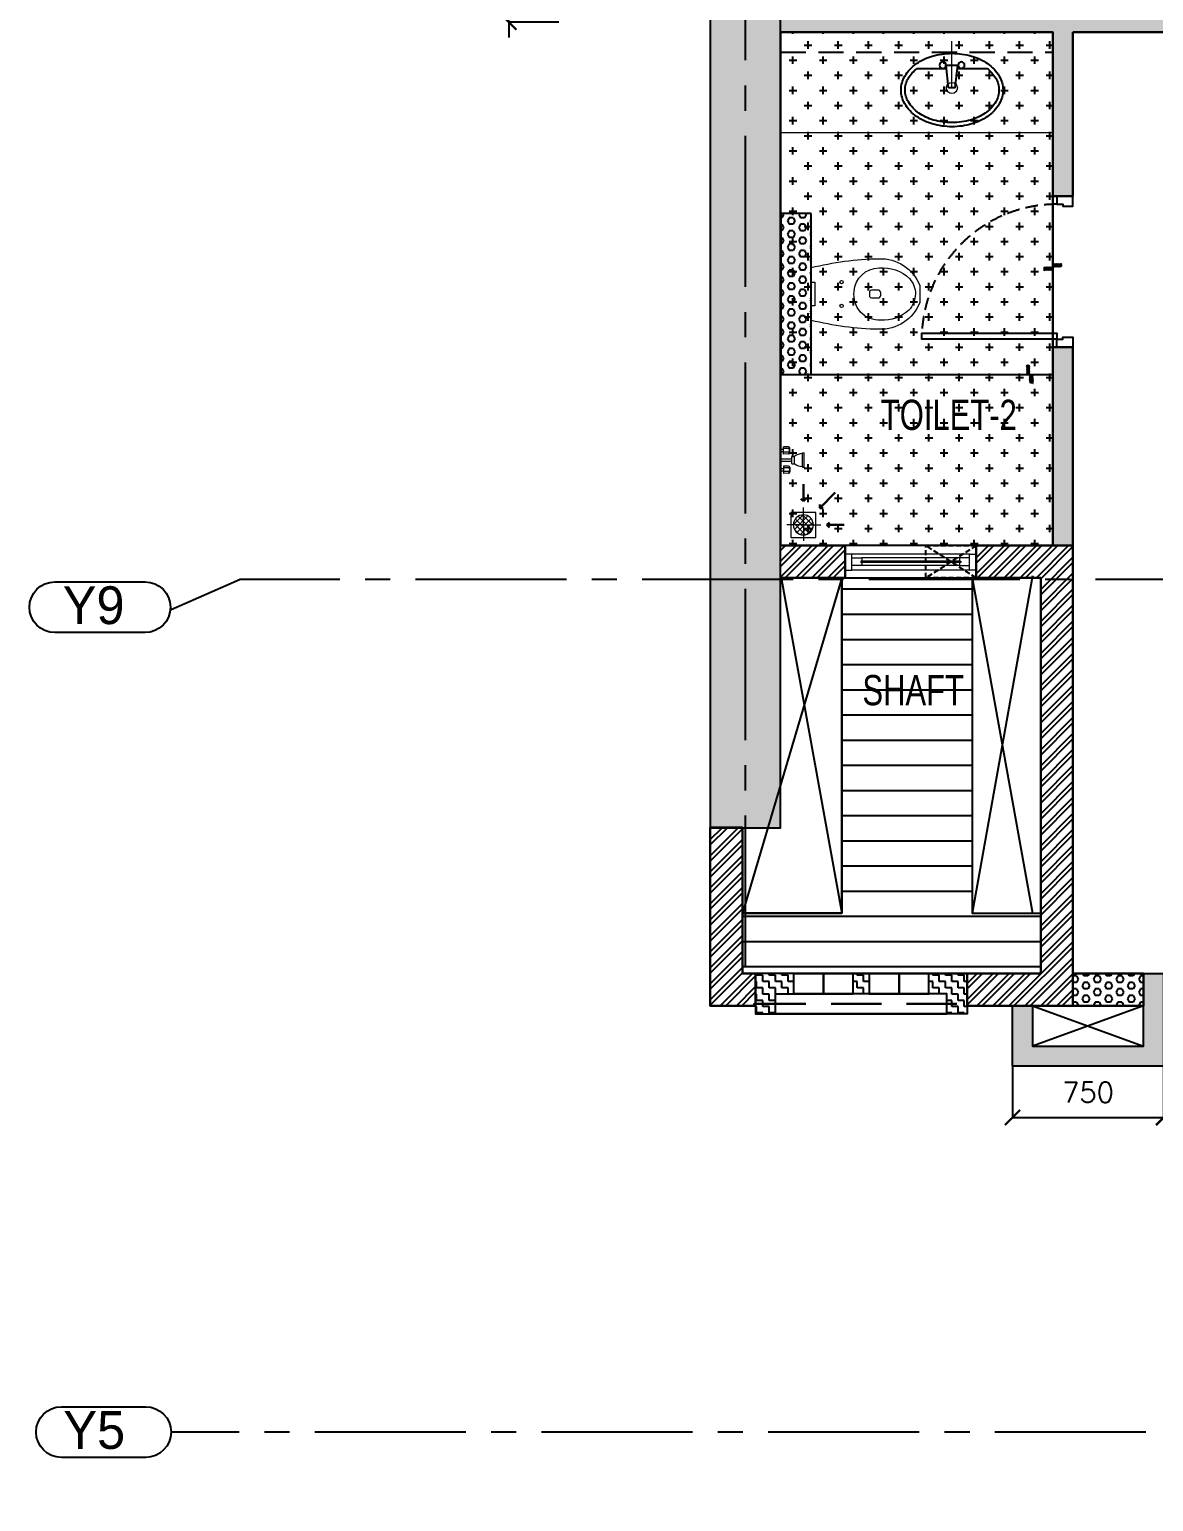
# Model space of a CAD drawing. Header units: millimetres. Extents: x 1181448 to 1317632, y -5734806 to -5633961.
# Drawn here: x 1181454 to 1187033, y -5722145 to -5714835 of the extents above; entities that cross this region are included whole.
import ezdxf

# ---------------------------------------------------------------- set-up
doc = ezdxf.new("R2010")
doc.units = ezdxf.units.MM
doc.header["$LTSCALE"] = 1000
doc.header["$MEASUREMENT"] = 0
for name, pattern in [('3BHK-A$1$( Hidden )', [0.375, 0.25, -0.125]), ('3BHK-A$1$AUDIT_D_120904163729-0', [0]), ('3BHK-A$1$HIDDEN', [0.375, 0.25, -0.125]), ('AUDIT_D_120904163729-0', [0]), ('T8(T9 IS SIMILAR) - TYPICAL FLOOR ELEVATION$1$AUDIT_D_120904163729-0', [0]), ('T8(T9 IS SIMILAR) - TYPICAL FLOOR ELEVATION$1$HIDDEN', [0.375, 0.25, -0.125]), ('T8_REFUGE COLUMNS$0$AUDIT_D_120904163729-0', [0]), ('T8_REFUGE COLUMNS$0$CENTER2', [1.125, 0.75, -0.125, 0.125, -0.125])]:
    doc.linetypes.add(name, pattern=pattern)
doc.layers.get('0').update_dxf_attribs({"linetype": 'AUDIT_D_120904163729-0'})
for name, color, linetype in [('3BHK-A$0$$1$LEDGE WALL', 5, 'Continuous'), ('3BHK-A$0$A-DOOR-FULL', 2, 'Continuous'), ('3BHK-A$0$A-SANITARY', 2, 'Continuous'), ('3BHK-A$0$a-tile drop', 3, 'Continuous'), ('3BHK-A$0$APT PLANS-typ$0$TILEDROP', 3, 'Continuous'), ('3BHK-A$0$ELEV.', 5, 'Continuous'), ('3BHK-A$0$LEDGE WALL', 5, 'Continuous'), ('3BHK-A$1$A-HATCH -160', 251, '3BHK-A$1$AUDIT_D_120904163729-0'), ('3BHK-A$1$A-TOI SUNK 50MM', 8, 'Continuous'), ('3BHK-A$1$CUT-OUT', 49, 'Continuous'), ('3BHK-A$1$ELE 1', 1, 'Continuous'), ('A_dim', 1, 'Continuous'), ('T8(T9 IS SIMILAR) - REFUGE FLOOR$1$A_rail', 253, 'Continuous'), ('T8(T9 IS SIMILAR) - TYPICAL FLOOR ELEVATION$0$A-DIM', 1, 'T8(T9 IS SIMILAR) - TYPICAL FLOOR ELEVATION$1$AUDIT_D_120904163729-0'), ('T8(T9 IS SIMILAR) - TYPICAL FLOOR ELEVATION$1$A-WALL HATCH', 252, 'T8(T9 IS SIMILAR) - TYPICAL FLOOR ELEVATION$1$AUDIT_D_120904163729-0'), ('T8(T9 IS SIMILAR) - TYPICAL FLOOR ELEVATION$1$A-WALL-FEATURES', 6, 'T8(T9 IS SIMILAR) - TYPICAL FLOOR ELEVATION$1$AUDIT_D_120904163729-0'), ('T8_REFUGE COLUMNS$0$A-CENTERLINE', 193, 'T8_REFUGE COLUMNS$0$CENTER2'), ('T8_REFUGE COLUMNS$0$A-COLUMN GRID NUMBERING', 4, 'T8_REFUGE COLUMNS$0$AUDIT_D_120904163729-0'), ('T8_REFUGE COLUMNS$1$A-RCC COLS', 3, 'Continuous')]:
    doc.layers.add(name, color=color, linetype=linetype)
for name, color, linetype, lineweight in [('3BHK-A$0$a-Text', 4, 'Continuous', 0), ('3BHK-A$1$a-TOI-fixtures', 251, 'Continuous', 0), ('3BHK-A$1$A-WALL- 160', 6, 'Continuous', 30), ('3BHK-A$1$Ventilator', 5, 'Continuous', 0), ('T8(T9 IS SIMILAR) - REFUGE FLOOR$0$D&W', 8, 'Continuous', 25), ('T8(T9 IS SIMILAR) - TYPICAL FLOOR ELEVATION$1$ELE-1', 4, 'Continuous', 30)]:
    doc.layers.add(name, color=color, linetype=linetype, lineweight=lineweight)
doc.layers.add('T8_REFUGE COLUMNS$0$COL-HATCH', color=7, linetype='Continuous', lineweight=25, true_color=0xa3a3a3)
doc.styles.add('3BHK-A$0$ARIAL ARROW', font='swisscl.ttf')
doc.styles.add('3BHK-A$0$Romans 1', font='romans.shx', dxfattribs={"height": 100})
doc.styles.add('T8(T9 IS SIMILAR) - TYPICAL FLOOR ELEVATION$0$Romans 1', font='romans.shx', dxfattribs={"height": 100})
doc.styles.add('T8_REFUGE COLUMNS$0$STANDARD', font='GOTHIC.TTF')
doc.dimstyles.new('3BHK-A$0$ALPINE S', dxfattribs={"dimscale": 0, "dimtxt": 100, "dimasz": 75, "dimexe": 0, "dimexo": 0, "dimgap": 75, "dimtad": 1, "dimdec": 0, "dimzin": 0, "dimdsep": 46, "dimtxsty": '3BHK-A$0$Romans 1', "dimblk": '3BHK-A$0$_ArchTick', "dimcen": 0.09, "dimclrd": 256, "dimclre": 256, "dimclrt": 7, "dimadec": 0, "dimazin": 0, "dimtfac": 1, "dimtdec": 0, "dimtofl": 0, "dimtmove": 1, "dimatfit": 0, "dimldrblk": '3BHK-A$0$_Open90', "dimfxl": 1, "dimtolj": 1, "dimtzin": 0, "dimarcsym": 0})
doc.dimstyles.new('T8(T9 IS SIMILAR) - TYPICAL FLOOR ELEVATION$0$ALPINE S', dxfattribs={"dimscale": 0, "dimtxt": 100, "dimasz": 75, "dimexe": 0, "dimexo": 0, "dimgap": 75, "dimtad": 1, "dimdec": 0, "dimzin": 0, "dimdsep": 46, "dimtxsty": 'T8(T9 IS SIMILAR) - TYPICAL FLOOR ELEVATION$0$Romans 1', "dimblk": 'T8(T9 IS SIMILAR) - TYPICAL FLOOR ELEVATION$0$_ArchTick', "dimcen": 0.09, "dimclrd": 256, "dimclre": 256, "dimclrt": 7, "dimadec": 0, "dimazin": 0, "dimtfac": 1, "dimtdec": 0, "dimtofl": 0, "dimtmove": 1, "dimatfit": 0, "dimldrblk": 'T8(T9 IS SIMILAR) - TYPICAL FLOOR ELEVATION$0$_Open90', "dimfxl": 1, "dimtolj": 1, "dimtzin": 0, "dimarcsym": 0})
pattern_1 = [(45, (-0.65, 1285.594), (-39.77475644, 39.77475644), []), (45, (25.864, 1285.594), (-39.77475644, 39.77475644), [])]
pattern_2 = [(0, (0, 0), (31.25, 31.25), [31.25, -31.25]), (90, (31.25, 0), (-31.25, 31.25), [31.25, -31.25])]

# ---------------------------------------------------------------- blocks, each defined once
blk = doc.blocks.new('T8_REFUGE COLUMNS')
at = {"layer": 'T8_REFUGE COLUMNS$0$COL-HATCH', "linetype": 'ByBlock'}
h = blk.add_hatch(color=256, dxfattribs=at)
h.dxf.hatch_style = 1
h.paths.add_polyline_path([(1184832.1, -5718799.9), (1185182.1, -5718799.9), (1185182.1, -5709299.9), (1184832.1, -5709299.9)])
at = {"layer": 'T8_REFUGE COLUMNS$0$A-CENTERLINE'}
for p, q in [((1185007.1, -5719488.7), (1185007.1, -5698299.6)), ((1182156.9, -5717716.1), (1182495.9, -5717567.4)), ((1223494.9, -5717567.4), (1182495.9, -5717567.4)), ((1217370.3, -5721799.9), (1182156.9, -5721799.9))]:
    blk.add_line(p, q, dxfattribs=at)
at = {"layer": 'T8_REFUGE COLUMNS$0$A-COLUMN GRID NUMBERING', "linetype": 'ByBlock'}
for points in [[(1181579.9, -5717830.1, -1), (1181579.9, -5717578.4), (1182028, -5717578.4, -1), (1182028, -5717830.1)], [(1181612.7, -5721925.7, -1), (1181612.7, -5721674), (1182031.1, -5721674, -1), (1182031.1, -5721925.7)]]:
    blk.add_lwpolyline(points, format="xyb", close=True, dxfattribs=at)
at = {"layer": 'T8_REFUGE COLUMNS$1$A-RCC COLS', "linetype": 'ByBlock'}
blk.add_lwpolyline([(1184832.1, -5718799.9), (1185182.1, -5718799.9), (1185182.1, -5709299.9), (1184832.1, -5709299.9)], close=True, dxfattribs=at)
at = {"layer": 'T8_REFUGE COLUMNS$0$A-COLUMN GRID NUMBERING', "linetype": 'ByBlock', "char_height": 187.5, "attachment_point": 1, "style": 'T8_REFUGE COLUMNS$0$STANDARD'}
for s, insert in [('Y9', (1181619.3, -5717600.4)), ('Y5', (1181622.4, -5721696))]:
    blk.add_mtext_dynamic_manual_height_columns(s, width=444.685, gutter_width=500, heights=[0], dxfattribs=dict(at, insert=insert))
blk = doc.blocks.new('3BHK-A$1$V1')
at = {"layer": '3BHK-A$1$Ventilator'}
for p, q in [((1139503.9, -5700057.1), (1140153.9, -5700057.1)), ((1139503.9, -5700217.1), (1140153.9, -5700217.1))]:
    blk.add_line(p, q, dxfattribs=at)
at = {"layer": '3BHK-A$1$Ventilator', "color": 8}
for p, q in [((1139536.9, -5700094.6), (1140120.9, -5700094.6)), ((1139586.9, -5700118.3), (1140070.9, -5700118.3)), ((1139536.9, -5700174.6), (1140120.9, -5700174.6)), ((1139586.9, -5700155.8), (1140070.9, -5700155.8))]:
    blk.add_line(p, q, dxfattribs=at)
at = {"layer": '3BHK-A$1$Ventilator', "color": 5}
for p, q in [((1139586.9, -5700134.1), (1140070.9, -5700134.1)), ((1139586.9, -5700140.1), (1140070.9, -5700140.1))]:
    blk.add_line(p, q, dxfattribs=at)
at = {"layer": '3BHK-A$1$Ventilator', "color": 4}
for points in [[(1139503.9, -5700094.6), (1139536.9, -5700094.6), (1139536.9, -5700174.6), (1139503.9, -5700174.6)], [(1139586.9, -5700134.1), (1139586.9, -5700118.3), (1139536.9, -5700118.3), (1139536.9, -5700155.8), (1139586.9, -5700155.8), (1139586.9, -5700140.1), (1139580.9, -5700140.1), (1139580.9, -5700134.1)], [(1140070.9, -5700134.1), (1140070.9, -5700118.3), (1140120.9, -5700118.3), (1140120.9, -5700155.8), (1140070.9, -5700155.8), (1140070.9, -5700140.1), (1140076.9, -5700140.1), (1140076.9, -5700134.1)], [(1140153.9, -5700094.6), (1140120.9, -5700094.6), (1140120.9, -5700174.6), (1140153.9, -5700174.6)]]:
    blk.add_lwpolyline(points, close=True, dxfattribs=at)
blk = doc.blocks.new('*U452')
for points in [[(-710, 0), (-670, 0), (-670, 30), (-660, 30), (-660, 80), (-710, 80)], [(40, 0), (0, 0), (0, 30), (-10, 30), (-10, 80), (40, 80)], [(0, 0), (0, -670), (-30, -670), (-30, 0)]]:
    blk.add_lwpolyline(points, close=True)
at = {"color": 0, "linetype": 'ByBlock', "ltscale": 0.25}
blk.add_arc((1, 0.4), 671, 180.03474, 267.62699, dxfattribs=at)
blk = doc.blocks.new('3BHK-A$0$EWC 1-flat-3')
at = {"layer": '3BHK-A$1$a-TOI-fixtures', "ltscale": 1.5}
blk.add_line((130.9, 0), (-130.9, 0), dxfattribs=at)
for points in [[(-130.9, 0, -0.055103), (-175.3, 336.2, -0.321827), (-41.6, 540), (41.6, 540, -0.321827), (175.3, 336.2, -0.055103), (130.9, 0, -27.681239)], [(-13.2, 214.3, -0.391448), (-129.3, 337.7, -0.224585), (-76.1, 489.9, -0.160675), (0, 518.7, -0.183016), (81.6, 484.1, -0.201424), (130, 346.4, -0.474507), (-13.2, 214.3, -2.927417)], [(-9.5, 290.2), (9.5, 290.2, 0.414214), (18.9, 299.7), (18.9, 337.6, 0.5), (-18.9, 337.6), (-18.9, 299.7, 0.414214), (-9.5, 290.2, 0.530498)]]:
    blk.add_lwpolyline(points, format="xyb", dxfattribs=at)
at = {"layer": '3BHK-A$1$a-TOI-fixtures'}
blk.add_lwpolyline([(-59.2, 0), (-59.2, 18.9), (59.2, 18.9), (59.2, 0)], close=True, dxfattribs=at)
at = {"layer": '3BHK-A$1$a-TOI-fixtures', "ltscale": 1.5}
for centre in [(-59.2, 151.6), (59.2, 151.6)]:
    blk.add_circle(centre, 8.31, dxfattribs=at)
blk = doc.blocks.new('3BHK-A$0$_ArchTick')
at = {"color": 0, "linetype": 'ByBlock', "const_width": 0.15}
blk.add_lwpolyline([(-0.5, -0.5), (0.5, 0.5)], dxfattribs=at)
blk = doc.blocks.new('3BHK-A$0$_Open90')
at = {"color": 0, "linetype": 'ByBlock', "lineweight": -2}
for p, q in [((0, 0), (-1, 0)), ((-0.5, 0.5), (0, 0)), ((0, 0), (-0.5, -0.5))]:
    blk.add_line(p, q, dxfattribs=at)
blk = doc.blocks.new('3BHK-A$0$SH-flat-2')
at = {"layer": '3BHK-A$1$a-TOI-fixtures'}
for p, q in [((14.6, 37.7, -0.1), (14.7, 73.7, -0.1)), ((39.9, 73.7, -0.1), (14.7, 73.7, -0.1)), ((0, 1.7, -0.1), (0, 13.7, -0.1)), ((0, 13.7, -0.1), (56.3, 13.6, -0.1)), ((0, 1.7, -0.1), (56.3, 1.6, -0.1)), ((0.1, 61.7, -0.1), (14.6, 61.7, -0.1)), ((0.1, 49.7, -0.1), (14.6, 49.7, -0.1)), ((39.7, 46.4, -0.1), (14.5, 46.5, -0.1)), ((39.8, 64.9, -0.1), (14.6, 65, -0.1)), ((39.8, 37.7, -0.1), (14.6, 37.7, -0.1)), ((43.4, 39.3, -0.1), (44.7, 40.8, -0.1)), ((44.6, 50.8, -0.1), (44.6, 60, -0.1)), ((45.9, 43.9, -0.1), (45.9, 66.8, -0.1)), ((56.2, -10.4, -0.1), (56.3, 25.6, -0.1)), ((56.3, 25.6, -0.1), (68.3, 25.6, -0.1)), ((68.2, -10.4, -0.1), (68.3, 25.6, -0.1)), ((108.4, -25.1, -0.1), (108.5, 40.1, -0.1)), ((108.5, 43.5, -0.1), (116.3, 43.5, -0.1)), ((108.5, 40.1, -0.1), (108.5, 43.5, -0.1)), ((116.2, -28.5, -0.1), (116.3, 43.5, -0.1)), ((-0.1, -34.3, -0.1), (14.4, -34.3, -0.1)), ((-0.1, -46.3, -0.1), (14.4, -46.3, -0.1)), ((39.5, -49.6, -0.1), (14.3, -49.5, -0.1)), ((14.5, -22.3, -0.1), (14.4, -58.3, -0.1)), ((39.6, -31.1, -0.1), (14.4, -31, -0.1)), ((39.6, -58.3, -0.1), (14.4, -58.3, -0.1)), ((39.7, -22.3, -0.1), (14.5, -22.3, -0.1)), ((43.3, -24, -0.1), (44.6, -25.5, -0.1)), ((44.4, -35.5, -0.1), (44.4, -44.7, -0.1)), ((45.7, -28.6, -0.1), (45.7, -51.5, -0.1)), ((56.2, -10.4, -0.1), (68.2, -10.4, -0.1)), ((108.4, -25.1, -0.1), (108.4, -28.5, -0.1)), ((108.4, -28.5, -0.1), (116.2, -28.5, -0.1))]:
    blk.add_line(p, q, dxfattribs=at)
for centre, radius, start, end in [((39.9, 68.9, -0.1), 4.8, 359.87759, 89.87759), ((39.8, 51.2, -0.1), 4.8, 269.87759, 359.87759), ((39.7, 41.6, -0.1), 4.8, 359.87759, 89.87759), ((39.8, 69.7, -0.1), 4.8, 269.87759, 359.87759), ((39.8, 60, -0.1), 4.8, 359.87759, 89.87759), ((39.8, 42.5, -0.1), 4.8, 269.87759, 359.87759), ((41.1, 66.8, -0.1), 4.8, 359.87759, 46.4449), ((41.1, 44, -0.1), 4.8, 319.22581, 359.87759), ((114.8, -40.2, -0.1), 80.5, 94.45949, 125.23752), ((39.5, -44.7, -0.1), 4.8, 269.87759, 359.87759), ((39.5, -54.4, -0.1), 4.8, 359.87759, 89.87759), ((39.6, -26.3, -0.1), 4.8, 269.87759, 359.87759), ((39.6, -35.9, -0.1), 4.8, 359.87759, 89.87759), ((39.6, -53.5, -0.1), 4.8, 269.87759, 359.87759), ((39.7, -27.1, -0.1), 4.8, 359.87759, 89.87759), ((40.9, -51.5, -0.1), 4.8, 313.31029, 359.87759), ((40.9, -28.6, -0.1), 4.8, 359.87759, 40.52937), ((115, 55.2, -0.1), 80.5, 234.51767, 265.2957)]:
    blk.add_arc(centre, radius, start, end, dxfattribs=at)
blk = doc.blocks.new('3BHK-A$0$WB1')
at = {"layer": '3BHK-A$0$A-SANITARY', "color": 0, "ltscale": 1000}
for p, q in [((190074.4, -1779394.5), (190063, -1779507.9)), ((190106.8, -1779394.5), (190119.9, -1779507.9)), ((189917.5, -1779491.7), (190064.6, -1779491.7)), ((190118, -1779491.7), (190265.4, -1779491.7)), ((190061.5, -1779507.9), (190121.4, -1779507.9))]:
    blk.add_line(p, q, dxfattribs=at)
at = {"layer": '3BHK-A$0$A-SANITARY', "color": 0}
blk.add_line((190106.8, -1779394.5), (190074.4, -1779394.5), dxfattribs=at)
for centre, major_axis, start_param, end_param in [((190091.4, -1779555.7), (-92.6, 341.5), 6.018375, 6.298924), ((190091.4, -1779555.7), (-92.6, 341.5), 5.737826, 6.018375), ((190030, -1779417.8), (-52.6, 193.9), 0.342992, 0.768932), ((190030, -1779417.8), (-47.3, 174.4), 0.342992, 0.768932), ((190067.1, -1779471.3), (-69.6, 256.7), 0.015739, 0.342992), ((190067.1, -1779471.3), (-64.3, 237.2), 0.015739, 0.342992), ((190091.4, -1779555.7), (-87.3, 322), 6.018375, 6.298924), ((190091.4, -1779555.7), (-87.3, 322), 5.737826, 6.018375), ((190115.8, -1779471.3), (-64.3, 237.2), 5.410573, 5.737826), ((190115.8, -1779471.3), (-69.6, 256.7), 5.410573, 5.737826), ((190152.9, -1779417.8), (-47.3, 174.4), 4.984633, 5.410573), ((190152.9, -1779417.8), (-52.6, 193.9), 4.984633, 5.410573), ((189973.2, -1779384.1), (-35.3, 130.2), 0.768932, 1.305986), ((189973.2, -1779384.1), (-30, 110.7), 0.768932, 1.305986), ((190209.6, -1779384.1), (-30, 110.7), 4.447579, 4.984633), ((190209.6, -1779384.1), (-35.3, 130.2), 4.447579, 4.984633), ((189973.2, -1779384.1), (-35.3, 130.2), 1.305986, 1.84304), ((189973.2, -1779384.1), (-30, 110.7), 1.305986, 1.84304), ((190209.6, -1779384.1), (-30, 110.7), 3.910525, 4.447579), ((190209.6, -1779384.1), (-35.3, 130.2), 3.910525, 4.447579), ((190030, -1779350.3), (-52.6, 193.9), 1.84304, 2.268981), ((190030, -1779350.3), (-47.3, 174.4), 1.84304, 2.20494), ((190045.3, -1779507.9), (-4.2, 15.6), 6.018375, 12.30156), ((190137.6, -1779507.9), (-4.2, 15.6), 6.018375, 12.30156), ((190152.9, -1779350.3), (-47.3, 174.4), 3.548625, 3.910525), ((190152.9, -1779350.3), (-52.6, 193.9), 3.484585, 3.910525), ((190067.1, -1779296.9), (-69.6, 256.7), 2.268981, 2.596234), ((190091.4, -1779212.5), (-92.6, 341.5), 2.596234, 2.876783), ((190091.4, -1779212.5), (-92.6, 341.5), 2.876783, 3.157331), ((190115.8, -1779296.9), (-69.6, 256.7), 3.157331, 3.484585)]:
    blk.add_ellipse(centre, major_axis=major_axis, ratio=1, start_param=start_param, end_param=end_param, dxfattribs=at)
blk = doc.blocks.new('3BHK-A$0$TILE DROP -x')
at = {"layer": '3BHK-A$0$APT PLANS-typ$0$TILEDROP'}
h = blk.add_hatch(dxfattribs=at)
h.set_pattern_fill('ACET-2D-ANSI31', color=8, scale=90, angle=90, style=0)
h.set_pattern_definition([(135, (-851695.914, 5365039.183), (-7.954951288, -7.954951288), [])])
h.paths.add_polyline_path([(-58324, -19206), (-58324, -19024), (-58262, -19024), (-58262, -19206)])
edge = h.paths.add_edge_path()
edge.add_line((-58324, -19381), (-58394, -19381))
edge.add_line((-58324, -19206), (-58324, -19381))
edge.add_line((-58393, -19206), (-58324, -19206))
edge.add_line((-58393, -19381), (-58393, -19206))
at = {"layer": '3BHK-A$0$APT PLANS-typ$0$TILEDROP', "color": 1}
blk.add_line((-58154, -19206), (-58434, -19206), dxfattribs=at)
at = {"layer": '3BHK-A$0$APT PLANS-typ$0$TILEDROP', "color": 20, "const_width": 10}
for points in [[(-58324, -19381), (-58324, -19206)], [(-58324, -19206), (-58262, -19206)], [(-58262, -19206), (-58262, -19024)]]:
    blk.add_lwpolyline(points, dxfattribs=at)
blk = doc.blocks.new('T8(T9 IS SIMILAR) - TYPICAL FLOOR ELEVATION$1$JG')
at = {"layer": 'T8(T9 IS SIMILAR) - TYPICAL FLOOR ELEVATION$1$A-WALL HATCH', "linetype": 'ByBlock'}
h = blk.add_hatch(dxfattribs=at)
h.set_pattern_fill('ZIGZAG', color=256, scale=250)
h.set_pattern_definition(pattern_2)
h.paths.add_polyline_path([(1133312.3, -5722820.5), (1133392.5, -5722820.5), (1133392.5, -5722720.5), (1133312.3, -5722720.5)])
edge = h.paths.add_edge_path()
edge.add_line((1133877.2, -5722870.5), (1133877.2, -5722920.5))
edge.add_line((1133877.2, -5722920.5), (1133777.2, -5722920.5))
edge.add_line((1133777.2, -5722920.5), (1133777.2, -5722870.5))
edge.add_line((1133777.2, -5722870.5), (1133777.2, -5722820.5))
edge.add_line((1133777.2, -5722820.5), (1133687.4, -5722820.5))
edge.add_line((1133687.4, -5722820.5), (1133687.4, -5722720.5))
edge.add_line((1133687.4, -5722720.5), (1133877.2, -5722720.6))
edge.add_line((1133877.2, -5722720.6), (1133877.2, -5722870.5))
edge.add_line((1132827.4, -5722870.5), (1132827.4, -5722920.5))
edge.add_line((1132827.4, -5722920.5), (1132927.4, -5722920.5))
edge.add_line((1132927.4, -5722920.5), (1132927.4, -5722870.5))
edge.add_line((1132927.4, -5722870.5), (1132927.4, -5722820.5))
edge.add_line((1132927.4, -5722820.5), (1133017.4, -5722820.5))
edge.add_line((1133017.4, -5722820.5), (1133017.4, -5722720.5))
edge.add_line((1133017.4, -5722720.5), (1132827.4, -5722720.5))
edge.add_line((1132827.4, -5722720.5), (1132827.4, -5722870.5))
at = {"layer": 'T8(T9 IS SIMILAR) - TYPICAL FLOOR ELEVATION$1$A-WALL-FEATURES', "color": 3, "elevation": -1.3}
for points in [[(1132827.4, -5722870.5), (1132827.4, -5722870.5), (1132827.4, -5722920.5), (1132927.4, -5722920.5), (1132927.4, -5722870.5), (1132927.4, -5722820.5), (1133017.4, -5722820.5), (1133017.4, -5722720.5), (1132827.4, -5722720.5), (1132827.4, -5722870.5)], [(1133877.2, -5722870.5), (1133877.2, -5722870.5), (1133877.2, -5722920.5), (1133777.2, -5722920.5), (1133777.2, -5722870.5), (1133777.2, -5722820.5), (1133687.4, -5722820.5), (1133687.4, -5722720.5), (1133877.2, -5722720.6), (1133877.2, -5722870.5)]]:
    blk.add_lwpolyline(points, dxfattribs=at)
blk.add_lwpolyline([(1133312.3, -5722820.5), (1133392.5, -5722820.5), (1133392.5, -5722720.5), (1133312.3, -5722720.5)], close=True, dxfattribs=at)
at = {"layer": 'T8(T9 IS SIMILAR) - TYPICAL FLOOR ELEVATION$1$ELE-1', "color": 5}
for p, q in [((1133017.4, -5722720.5, -1.3), (1133312.3, -5722720.5, -1.3)), ((1133164.8, -5722820.5, -1.3), (1133164.8, -5722720.5, -1.3)), ((1133687.4, -5722720.5, -1.3), (1133392.5, -5722720.5, -1.3)), ((1133539.9, -5722820.5, -1.3), (1133539.9, -5722720.5, -1.3)), ((1133312.3, -5722820.5, -1.3), (1133017.4, -5722820.5, -1.3)), ((1133392.5, -5722820.5, -1.3), (1133687.4, -5722820.5, -1.3)), ((1132927.4, -5722920.5, -1.3), (1133777.2, -5722920.5, -1.3))]:
    blk.add_line(p, q, dxfattribs=at)
at = {"layer": 'T8(T9 IS SIMILAR) - TYPICAL FLOOR ELEVATION$1$ELE-1', "color": 5, "linetype": 'T8(T9 IS SIMILAR) - TYPICAL FLOOR ELEVATION$1$HIDDEN'}
blk.add_line((1133877.2, -5722870.5, -1.3), (1132827.4, -5722870.5, -1.3), dxfattribs=at)
blk = doc.blocks.new('T8(T9 IS SIMILAR) - TYPICAL FLOOR ELEVATION$0$_ArchTick')
at = {"color": 0, "linetype": 'ByBlock', "const_width": 0.15}
blk.add_lwpolyline([(-0.5, -0.5), (0.5, 0.5)], dxfattribs=at)
blk = doc.blocks.new('*D2207')
at = {"layer": 'T8(T9 IS SIMILAR) - TYPICAL FLOOR ELEVATION$0$A-DIM', "linetype": 'T8(T9 IS SIMILAR) - TYPICAL FLOOR ELEVATION$1$HIDDEN', "lineweight": -2, "transparency": 16777216}
for p, q in [((1186332.7, -5719983.5), (1186332.7, -5720238.2)), ((1187082.7, -5719983.5), (1187082.7, -5720238.2))]:
    blk.add_line(p, q, dxfattribs=at)
at = {"layer": 'T8(T9 IS SIMILAR) - TYPICAL FLOOR ELEVATION$0$A-DIM', "lineweight": -2, "transparency": 16777216}
blk.add_line((1186332.7, -5720238.2), (1187082.7, -5720238.2), dxfattribs=at)
at = {"layer": 'T8(T9 IS SIMILAR) - TYPICAL FLOOR ELEVATION$0$A-DIM', "linetype": 'ByBlock', "lineweight": -2, "transparency": 16777216, "xscale": 75, "yscale": 75, "zscale": 75, "rotation": 180}
blk.add_blockref('T8(T9 IS SIMILAR) - TYPICAL FLOOR ELEVATION$0$_ArchTick', (1186332.7, -5720238.2), dxfattribs=at)
at = {"layer": 'T8(T9 IS SIMILAR) - TYPICAL FLOOR ELEVATION$0$A-DIM', "linetype": 'ByBlock', "lineweight": -2, "transparency": 16777216, "xscale": 75, "yscale": 75, "zscale": 75}
blk.add_blockref('T8(T9 IS SIMILAR) - TYPICAL FLOOR ELEVATION$0$_ArchTick', (1187082.7, -5720238.2), dxfattribs=at)
at = {"layer": 'T8(T9 IS SIMILAR) - TYPICAL FLOOR ELEVATION$0$A-DIM', "color": 7, "linetype": 'ByBlock', "transparency": 16777216, "insert": (1186707.7, -5720113.2), "char_height": 100, "attachment_point": 5, "style": 'T8(T9 IS SIMILAR) - TYPICAL FLOOR ELEVATION$0$Romans 1'}
blk.add_mtext('\\A1;750', dxfattribs=at)
blk = doc.blocks.new('T8(T9 IS SIMILAR) - TYPICAL FLOOR ELEVATION$0$_Open90')
at = {"color": 0, "linetype": 'ByBlock', "lineweight": -2}
for p, q in [((0, 0), (-1, 0)), ((-0.5, 0.5), (0, 0)), ((0, 0), (-0.5, -0.5))]:
    blk.add_line(p, q, dxfattribs=at)
blk = doc.blocks.new('*D2270')
at = {"layer": 'T8(T9 IS SIMILAR) - TYPICAL FLOOR ELEVATION$0$A-DIM', "lineweight": -2, "transparency": 16777216}
for p, q in [((1183671.1, -5714651.1), (1183671.1, -5714244)), ((1183833.6, -5714599.9), (1183833.6, -5714524.9)), ((1183833.6, -5714699.9), (1183671.1, -5714651.1)), ((1183833.6, -5714799.9), (1183833.6, -5714599.9)), ((1183833.6, -5714799.9), (1183833.6, -5714874.9))]:
    blk.add_line(p, q, dxfattribs=at)
at = {"layer": 'T8(T9 IS SIMILAR) - TYPICAL FLOOR ELEVATION$0$A-DIM', "linetype": 'T8(T9 IS SIMILAR) - TYPICAL FLOOR ELEVATION$1$HIDDEN', "lineweight": -2, "transparency": 16777216}
for p, q in [((1184082.1, -5714599.9), (1183833.6, -5714599.9)), ((1184082.1, -5714799.9), (1183833.6, -5714799.9))]:
    blk.add_line(p, q, dxfattribs=at)
at = {"layer": 'T8(T9 IS SIMILAR) - TYPICAL FLOOR ELEVATION$0$A-DIM', "linetype": 'ByBlock', "lineweight": -2, "transparency": 16777216, "xscale": 75, "yscale": 75, "zscale": 75}
for p, rotation in [((1183833.6, -5714599.9), 270), ((1183833.6, -5714799.9), 90)]:
    blk.add_blockref('T8(T9 IS SIMILAR) - TYPICAL FLOOR ELEVATION$0$_ArchTick', p, dxfattribs=dict(at, rotation=rotation))
at = {"layer": 'T8(T9 IS SIMILAR) - TYPICAL FLOOR ELEVATION$0$A-DIM', "color": 7, "linetype": 'ByBlock', "transparency": 16777216, "insert": (1183546.1, -5714447.5), "char_height": 100, "attachment_point": 5, "rotation": 90, "style": 'T8(T9 IS SIMILAR) - TYPICAL FLOOR ELEVATION$0$Romans 1'}
blk.add_mtext('\\A1;200', dxfattribs=at)
blk = doc.blocks.new('3BHK-A$0$A$C1DA736AB')
at = {"layer": '3BHK-A$1$a-TOI-fixtures', "linetype": 'ByBlock'}
for points in [[(117, 0.4, 0), (202.3, 0.4, 0)], [(0.4, -117, 0), (0.4, -202.3, 0)], [(81.7, -82.8, 0), (158.2, -159.9, 0)]]:
    blk.add_leader(points, dimstyle='3BHK-A$0$ALPINE S', override={"dimscale": 1, "dimasz": 25, "dimtad": 0, "dimfxl": 5, "dimtfill": 1, "dimarcsym": 1}, dxfattribs=at)
blk = doc.blocks.new('3BHK-A$0$Type-A-First Floor Plan-bottom-up$0$FLOOR TRAP-flat-6')
at = {"layer": '3BHK-A$1$a-TOI-fixtures'}
h = blk.add_hatch(dxfattribs=at)
h.set_pattern_fill('ACET-2D-_USER', color=256, scale=20, angle=45, style=0, double=1, pattern_type=0)
h.set_pattern_definition([(45, (-789896.981, 5385770.066), (-14.142135624, 14.142135624), []), (135, (-789896.981, 5385770.066), (-14.142135624, -14.142135624), [])])
edge = h.paths.add_edge_path()
edge.add_arc((150, 150), 50, 0, 360)
for q in [(150, 228.6), (67.6, 150), (237.4, 150), (150, 63.6)]:
    blk.add_line((150, 150), q, dxfattribs=at)
blk.add_lwpolyline([(87.5, 212.5), (212.5, 212.5), (212.5, 87.5), (87.5, 87.5)], close=True, dxfattribs=at)
blk.add_circle((150, 150), 50, dxfattribs=at)
at = {"layer": '3BHK-A$1$A-WALL- 160', "linetype": 'ByBlock'}
blk.add_blockref('3BHK-A$0$A$C1DA736AB', (149.6, 149.6, 0), dxfattribs=at)
blk = doc.blocks.new('3BHK-A')
at = {"layer": '3BHK-A$0$LEDGE WALL'}
h = blk.add_hatch(dxfattribs=at)
h.set_pattern_fill('HEX', color=8, scale=150, angle=180)
h.set_pattern_definition([(180, (1e-08, -100), (-4e-15, -32.47595264), [18.75, -37.5]), (300, (1e-08, -100), (28.125, 16.23797632), [18.75, -37.5]), (240, (-18.75, -100), (28.125, -16.23797632), [18.75, -37.5])])
h.paths.add_polyline_path([(1185332.8, -5715748.5), (1185182.8, -5715748.5), (1185182.8, -5716548.5), (1185332.8, -5716548.5)])
h = blk.add_hatch(dxfattribs=at)
h.set_pattern_fill('HEX', color=8, scale=150, angle=180)
h.paths.add_polyline_path([(1186982.8, -5719523.5), (1186632.7, -5719523.5), (1186632.7, -5719683.5), (1186982.8, -5719683.5)])
at = {"layer": '3BHK-A$1$A-HATCH -160', "linetype": 'ByBlock'}
h = blk.add_hatch(dxfattribs=at)
h.set_pattern_fill('ZIGZAG', color=256, scale=250)
h.set_pattern_definition([(9e-15, (1e-08, 0), (31.25, 31.25), [31.25, -31.25]), (90, (31.25, 0), (-31.25, 31.25), [31.25, -31.25])])
h.paths.add_polyline_path([(1185182.8, -5714749.5), (1186532.7, -5714749.5), (1186532.7, -5714149.5), (1186632.7, -5714149.5), (1186632.7, -5714749.5), (1188712.7, -5714749.5), (1188712.7, -5714049.5), (1189032.5, -5714049.5), (1189032.5, -5714149.5), (1188812.7, -5714149.5), (1188812.7, -5715449.5), (1189032.5, -5715449.5), (1189032.5, -5715549.5), (1188712.7, -5715549.5), (1188712.7, -5714849.5), (1186632.7, -5714849.5), (1186632.7, -5715664.5), (1186532.7, -5715664.5), (1186532.7, -5714849.5), (1185182.8, -5714849.5)])
h.paths.add_polyline_path([(1185182.8, -5713249.5), (1185782.7, -5713249.5), (1185782.7, -5713149.5), (1185182.8, -5713149.5)])
h.paths.add_polyline_path([(1186532.7, -5710699.5), (1186632.7, -5710699.5), (1186632.7, -5713249.5), (1186532.7, -5713249.5)])
h.paths.add_polyline_path([(1186532.7, -5717399.5), (1186632.7, -5717399.5), (1186632.7, -5716414.5), (1186532.7, -5716414.5)])
h.paths.add_polyline_path([(1194902.2, -5715375), (1194082.3, -5715375), (1194082.3, -5715475), (1194902.2, -5715475)])
h.paths.add_polyline_path([(1195782.2, -5715375), (1196682.2, -5715375), (1196682.2, -5715475), (1195782.2, -5715475)])
h.paths.add_polyline_path([(1194132.5, -5714149.9), (1196532.4, -5714149.9), (1196532.4, -5714049.9), (1194132.5, -5714049.9)])
h.paths.add_polyline_path([(1197432.4, -5711800.2), (1197532.4, -5711800.2), (1197532.4, -5714149.9), (1197432.4, -5714149.9)])
h.paths.add_polyline_path([(1198282.4, -5714149.9), (1198958.7, -5714149.9), (1198958.7, -5714049.9), (1198282.4, -5714049.9)])
h.paths.add_polyline_path([(1196871.9, -5720208.6), (1196082.2, -5720209.7), (1196082.3, -5720109.7), (1196082.2, -5720109.7), (1196182.2, -5720109.7), (1196871.9, -5720108.6)])
h.paths.add_polyline_path([(1193397.2, -5709939.9), (1193882.3, -5709939.6), (1193882.3, -5710040.1), (1193397.3, -5710040.1)])
h.paths.add_polyline_path([(1186632.7, -5708554.7), (1187192.3, -5708554.8), (1187192.3, -5708654.7), (1186632.7, -5708654.7)])
h.paths.add_polyline_path([(1194182.3, -5715724), (1194082.3, -5715724), (1194082.3, -5715474), (1194182.3, -5715474)])
h = blk.add_hatch(dxfattribs=at)
h.set_pattern_fill('ANSI32', color=256, scale=150)
h.set_pattern_definition(pattern_1)
h.paths.add_polyline_path([(1185182.8, -5717399.7), (1185502.8, -5717399.7), (1185502.8, -5717559.7), (1185182.8, -5717559.7)])
h = blk.add_hatch(dxfattribs=at)
h.set_pattern_fill('ANSI32', color=256, scale=150)
h.set_pattern_definition(pattern_1)
h.paths.add_polyline_path([(1186107.7, -5719684.9), (1186107.7, -5719524.7), (1186472.7, -5719524.7), (1186472.7, -5717559.7), (1186152.8, -5717559.7), (1186152.8, -5717399.7), (1186632.7, -5717399.7), (1186632.7, -5719524.7), (1186632.7, -5719523.4), (1186632.7, -5719683.5)])
h = blk.add_hatch(dxfattribs=at)
h.set_pattern_fill('ANSI32', color=256, scale=150)
h.set_pattern_definition(pattern_1)
h.paths.add_polyline_path([(1184832.7, -5719684.9), (1184832.7, -5718799.6), (1184992.7, -5718799.6), (1184992.7, -5719524.7), (1185057.7, -5719524.8), (1185057.7, -5719685)])
at = {"layer": '3BHK-A$1$A-TOI SUNK 50MM'}
h = blk.add_hatch(dxfattribs=at)
h.set_pattern_fill('CROSS', color=256, scale=300, style=0)
h.set_pattern_definition([(9e-15, (-0.65, 1286.84), (75, 75), [37.5, -112.5]), (90, (18.1, 1268.09), (-75, 75), [37.5, -112.5])])
h.paths.add_polyline_path([(1186532.7, -5713148.5), (1185182.4, -5713148.5), (1185182.4, -5710698.5), (1186532.7, -5710698.5)])
h.paths.add_polyline_path([(1185182.4, -5714848.6), (1186532.7, -5714848.6), (1186532.7, -5717398.5), (1185182.4, -5717398.5)])
at = {"layer": '3BHK-A$1$CUT-OUT'}
h = blk.add_hatch(dxfattribs=at)
h.set_pattern_fill('ANSI31', color=256, scale=1000, angle=135)
h.set_pattern_definition([(180, (23757.98, 261.17), (-2e-14, -125), [])])
h.paths.add_polyline_path([(1186472.3, -5719523.5), (1184992.7, -5719523.5), (1184992.7, -5719223.5), (1185485.5, -5719223.5), (1185485.5, -5717558.5), (1186132.6, -5717558.5), (1186132.6, -5719223.5), (1186472.6, -5719223.5)])
at = {"linetype": '3BHK-A$1$HIDDEN', "ltscale": 0.1}
for p, q in [((1186152.8, -5717558.5, 0), (1185902.8, -5717398.5, 0)), ((1186152.8, -5717398.5, 0), (1185902.8, -5717558.5, 0))]:
    blk.add_line(p, q, dxfattribs=at)
at = {"linetype": '3BHK-A$1$HIDDEN', "ltscale": 0.1, "elevation": 0}
blk.add_lwpolyline([(1186152.8, -5717558.5), (1185902.8, -5717558.5), (1185902.8, -5717398.5), (1186152.8, -5717398.5)], close=True, dxfattribs=at)
at = {"layer": '3BHK-A$0$$1$LEDGE WALL', "linetype": '3BHK-A$1$( Hidden )', "ltscale": 0.5}
blk.add_line((1185182.4, -5714948.6, 0), (1186532.7, -5714948.7), dxfattribs=at)
at = {"layer": '3BHK-A$0$ELEV.'}
blk.add_line((1185182.4, -5716548.5, 0), (1186532.7, -5716548.5, 0), dxfattribs=at)
at = {"layer": '3BHK-A$0$LEDGE WALL', "elevation": 0}
blk.add_lwpolyline([(1185332.8, -5715748.5), (1185182.8, -5715748.5), (1185182.8, -5716548.5), (1185332.8, -5716548.5)], close=True, dxfattribs=at)
at = {"layer": '3BHK-A$1$A-TOI SUNK 50MM'}
blk.add_line((1186532.7, -5716413.5, 0), (1186532.7, -5715663.5, 0), dxfattribs=at)
at = {"layer": '3BHK-A$1$A-TOI SUNK 50MM', "elevation": 0}
blk.add_lwpolyline([(1185182.4, -5714848.6), (1186532.7, -5714848.6), (1186532.7, -5717398.5), (1185182.4, -5717398.5)], close=True, dxfattribs=at)
at = {"layer": '3BHK-A$1$a-TOI-fixtures'}
blk.add_line((1186182.9, -5714848.6, 0), (1185532.6, -5714848.6, 0), dxfattribs=at)
at = {"layer": '3BHK-A$1$a-TOI-fixtures', "extrusion": (-2.53026e-07, -3.57019e-09, 1)}
blk.add_line((1186031.9, -5715125.8, 0), (1186031.9, -5714894.2, 0), dxfattribs=at)
at = {"layer": '3BHK-A$1$a-TOI-fixtures', "ltscale": 500}
blk.add_line((1186532.7, -5715348.6), (1185182.8, -5715348.6), dxfattribs=at)
at = {"layer": '3BHK-A$1$a-TOI-fixtures', "extrusion": (-2.53026e-07, -3.57019e-09, 1)}
blk.add_circle((1186031.9, -5715125.8, -0.3), 27.5, dxfattribs=at)
at = {"layer": '3BHK-A$1$A-WALL- 160', "linetype": 'ByBlock'}
for p, q in [((1186532.7, -5714848.5, 0), (1185182.8, -5714848.5, 0)), ((1186532.7, -5714848.5, 0), (1186532.7, -5715663.5, 0)), ((1188712.7, -5714848.5, 0), (1186632.7, -5714848.5, 0)), ((1186632.7, -5714848.5, 0), (1186632.7, -5715663.5, 0)), ((1186632.7, -5715663.5, 0), (1186532.7, -5715663.5, 0)), ((1186632.7, -5716413.5, 0), (1186532.7, -5716413.5, 0)), ((1186532.7, -5716413.5, 0), (1186532.7, -5717398.5, 0)), ((1186632.7, -5716413.5, 0), (1186632.7, -5717398.5, 0)), ((1185502.8, -5717398.5, 0), (1185182.8, -5717398.5, 0)), ((1185502.8, -5717398.5, 0), (1185502.8, -5717558.5, 0)), ((1186152.8, -5717398.5, 0), (1186152.8, -5717558.5, 0)), ((1186632.7, -5717398.5, 0), (1186152.8, -5717398.5, 0)), ((1186632.7, -5719683.5, 0), (1186632.7, -5717398.5, 0)), ((1185502.8, -5717558.5, 0), (1185182.8, -5717558.5, 0)), ((1186472.7, -5717558.5, 0), (1186152.8, -5717558.5, 0)), ((1186472.7, -5719523.5, 0), (1186472.7, -5717558.5, 0)), ((1186472.7, -5719683.5, 0), (1186632.7, -5719683.5, 0))]:
    blk.add_line(p, q, dxfattribs=at)
at = {"layer": '3BHK-A$1$A-WALL- 160', "linetype": 'ByBlock', "elevation": 0}
for points in [[(1184992.7, -5719523.5), (1184992.7, -5718798.3), (1184832.7, -5718798.3), (1184832.7, -5719683.7), (1184992.3, -5719683.7)], [(1184992.3, -5719683.7), (1185057.7, -5719683.7), (1185057.7, -5719523.5), (1184992.3, -5719523.5)], [(1186472.7, -5719683.5), (1186107.7, -5719683.5), (1186107.7, -5719523.5), (1186472.7, -5719523.5)]]:
    blk.add_lwpolyline(points, dxfattribs=at)
at = {"layer": '3BHK-A$1$A-WALL- 160', "linetype": 'ByBlock', "elevation": -0.5}
blk.add_lwpolyline([(1186982.8, -5719523.5), (1186632.7, -5719523.5), (1186632.7, -5719683.5), (1186982.8, -5719683.5)], close=True, dxfattribs=at)
at = {"layer": '3BHK-A$1$CUT-OUT'}
for p, q in [((1185485.5, -5717558.5, 0), (1184992.7, -5719223.5, 0.6)), ((1185182.4, -5717548.4, 0), (1185485.5, -5719223.5, 0.6)), ((1186132.3, -5717558.5, 0), (1186432.7, -5719223.4, 0.6)), ((1186432.6, -5717548.4, 0), (1186132.6, -5719223.5, 0.6))]:
    blk.add_line(p, q, dxfattribs=at)
at = {"layer": '3BHK-A$1$CUT-OUT', "elevation": 0.4}
blk.add_lwpolyline([(1186472.3, -5719523.5), (1184992.7, -5719523.5), (1184992.7, -5719223.5), (1185485.5, -5719223.5), (1185485.5, -5717558.5), (1186132.6, -5717558.5), (1186132.6, -5719223.5), (1186472.6, -5719223.5)], close=True, dxfattribs=at)
at = {"layer": '3BHK-A$1$ELE 1', "linetype": 'ByBlock'}
for p, q in [((1185485.5, -5717558.5, 0.4), (1185485.5, -5719223.5, 0.6)), ((1186132.6, -5717558.5, 0), (1186132.6, -5719223.5, 0))]:
    blk.add_line(p, q, dxfattribs=at)
at = {"layer": '3BHK-A$1$ELE 1', "linetype": 'ByBlock', "elevation": 0.6}
for points in [[(1185485.5, -5719223.5), (1184992.7, -5719223.5)], [(1186132.6, -5719223.5), (1186432.7, -5719223.5)]]:
    blk.add_lwpolyline(points, dxfattribs=at)
at = {"layer": '3BHK-A$0$A-DOOR-FULL', "linetype": '3BHK-A$1$HIDDEN', "rotation": 270}
blk.add_blockref('*U452', (1186552.7, -5716373.5, 0), dxfattribs=at)
at = {"layer": '3BHK-A$0$a-tile drop', "xscale": -0.25, "yscale": 0.25, "zscale": 0.25, "rotation": 270}
blk.add_blockref('3BHK-A$0$TILE DROP -x', (1191334.2, -5701434, 0), dxfattribs=at)
at = {"layer": '3BHK-A$0$a-tile drop', "xscale": -0.25, "yscale": 0.25, "zscale": 0.25}
blk.add_blockref('3BHK-A$0$TILE DROP -x', (1171836.5, -5711747.1, 0), dxfattribs=at)
at = {"layer": '3BHK-A$1$a-TOI-fixtures', "extrusion": (-2.28199e-17, -8.33598e-18, -1), "zscale": -0.9999999999999998, "rotation": 179.9999999999999}
blk.add_blockref('3BHK-A$0$WB1', (-995941.3, -7494520.3, 0), dxfattribs=at)
at = {"layer": '3BHK-A$1$a-TOI-fixtures', "extrusion": (0, 0, -1), "xscale": -0.9999999999999998, "zscale": -0.9999999999999998, "rotation": 90}
blk.add_blockref('3BHK-A$0$EWC 1-flat-3', (-1185332.8, -5716149, 0), dxfattribs=at)
at = {"layer": '3BHK-A$1$a-TOI-fixtures', "rotation": 0.1224073994746988}
blk.add_blockref('3BHK-A$0$SH-flat-2', (1185182.1, -5716981.2, 0.1), dxfattribs=at)
at = {"layer": '3BHK-A$1$a-TOI-fixtures', "extrusion": (0, 0, -1), "zscale": -0.9999999999999998, "rotation": 179.9999999999999}
blk.add_blockref('3BHK-A$0$Type-A-First Floor Plan-bottom-up$0$FLOOR TRAP-flat-6', (-1185144.9, -5717145.6, 0.4), dxfattribs=at)
at = {"layer": '3BHK-A$1$A-WALL- 160', "linetype": 'ByBlock', "rotation": 180}
blk.add_blockref('3BHK-A$1$V1', (2325656.7, -11417615.5, 0), dxfattribs=at)
at = {"layer": '3BHK-A$0$a-Text', "style": '3BHK-A$0$ARIAL ARROW'}
for s, p in [('TOILET-2', (1185679.1, -5716823.9, 0)), ('SHAFT', (1185588, -5718190.9, 0))]:
    blk.add_text(s, height=150, dxfattribs=at).set_placement(p)
blk = doc.blocks.new('T8(T9 IS SIMILAR) - TYPICAL FLOOR ELEVATION')
at = {"layer": 'T8(T9 IS SIMILAR) - TYPICAL FLOOR ELEVATION$1$A-WALL HATCH', "linetype": 'ByBlock'}
h = blk.add_hatch(dxfattribs=at)
h.set_pattern_fill('ZIGZAG', color=256, scale=250)
h.set_pattern_definition(pattern_2)
h.paths.add_polyline_path([(1186332.7, -5719983.5), (1186332.7, -5719683.5), (1186432.7, -5719683.5), (1186432.7, -5719883.5), (1186982.7, -5719883.5), (1186982.7, -5719523.5), (1187082.7, -5719523.5), (1187082.7, -5719983.5)])
h.paths.add_polyline_path([(1190232.7, -5719983.5), (1190232.7, -5719683.5), (1190132.7, -5719683.5), (1190132.7, -5719883.5), (1189582.7, -5719883.5), (1189582.7, -5719523.5), (1189482.7, -5719523.5), (1189482.7, -5719983.5)])
h.paths.add_polyline_path([(1190857.7, -5717933.5), (1190857.7, -5717733.5), (1190757.7, -5717733.5), (1190757.7, -5717933.5)])
h.paths.add_polyline_path([(1193357.7, -5717733.5), (1193357.7, -5717933.5), (1193257.7, -5717933.5), (1193257.7, -5717733.5)])
h.paths.add_polyline_path([(1196632.8, -5709938.8), (1196632.8, -5709738.8), (1196532.8, -5709738.8), (1196532.8, -5709938.8)])
h.paths.add_polyline_path([(1194132, -5709738.8), (1194132, -5709938.8), (1194032, -5709938.8), (1194032, -5709738.8)])
h.paths.add_polyline_path([(1195742.7, -5701889.7), (1196212.8, -5701889.7), (1196212.8, -5702349.7), (1196112.8, -5702349.7), (1196112.8, -5701989.7), (1195742.7, -5701989.7)])
h.paths.add_polyline_path([(1198312.8, -5702349.7), (1198312.8, -5701889.7), (1199132.6, -5701889.7), (1199132.6, -5701989.7), (1198412.8, -5701989.7), (1198412.8, -5702349.7)])
h.paths.add_polyline_path([(1199662.5, -5701090.3), (1199662.5, -5700890.3), (1199762.5, -5700890.3), (1199762.5, -5701090.3)])
h.paths.add_polyline_path([(1201862.6, -5700890.3), (1201862.6, -5701090.3), (1201962.6, -5701090.3), (1201962.6, -5700890.3)])
h.paths.add_polyline_path([(1210681.9, -5700890.3), (1210681.9, -5701090.3), (1210581.9, -5701090.3), (1210581.9, -5700890.3)])
h.paths.add_polyline_path([(1212882, -5701090.3), (1212882, -5700890.3), (1212782, -5700890.3), (1212782, -5701090.3)])
h.paths.add_polyline_path([(1214231.8, -5702349.7), (1214231.8, -5701889.7), (1213412.3, -5701889.7), (1213412.3, -5701989.7), (1214131.8, -5701989.7), (1214131.8, -5702349.7)])
h.paths.add_polyline_path([(1216801.9, -5701889.7), (1216331.8, -5701889.7), (1216331.8, -5702349.7), (1216431.8, -5702349.7), (1216431.8, -5701989.7), (1216801.9, -5701989.7)])
h.paths.add_polyline_path([(1215911.7, -5709938.8), (1215911.7, -5709738.8), (1216011.7, -5709738.8), (1216011.7, -5709938.8)])
h.paths.add_polyline_path([(1218412.5, -5709738.8), (1218412.5, -5709938.8), (1218512.5, -5709938.8), (1218512.5, -5709738.8)])
h.paths.add_polyline_path([(1221686.9, -5717933.5), (1221686.9, -5717733.5), (1221786.9, -5717733.5), (1221786.9, -5717933.5)])
h.paths.add_polyline_path([(1219186.9, -5717733.5), (1219186.9, -5717933.5), (1219286.9, -5717933.5), (1219286.9, -5717733.5)])
h.paths.add_polyline_path([(1222311.8, -5719983.5), (1222311.8, -5719683.5), (1222411.8, -5719683.5), (1222411.8, -5719883.5), (1222961.8, -5719883.5), (1222961.8, -5719523.5), (1223061.8, -5719523.5), (1223061.8, -5719983.5)])
h.paths.add_polyline_path([(1226211.8, -5719983.5), (1226211.8, -5719683.5), (1226111.8, -5719683.5), (1226111.8, -5719883.5), (1225561.8, -5719883.5), (1225561.8, -5719523.5), (1225461.8, -5719523.5), (1225461.8, -5719983.5)])
h.paths.add_polyline_path([(1217001.9, -5727584.6), (1216901.9, -5727584.6), (1216901.9, -5727784.6), (1216356.8, -5727784.6), (1216356.8, -5727424.6), (1216256.8, -5727424.6), (1216256.8, -5727884.6), (1217001.9, -5727884.6)])
h.paths.add_polyline_path([(1214156.8, -5727424.6), (1214056.8, -5727424.6), (1214056.8, -5727784.6), (1213412.3, -5727784.6), (1213412.3, -5727884.6), (1214156.8, -5727884.6)])
h.paths.add_polyline_path([(1210681.9, -5728884), (1210681.9, -5728684), (1210581.9, -5728684), (1210581.9, -5728884)])
h.paths.add_polyline_path([(1212882, -5728684), (1212882, -5728884), (1212782, -5728884), (1212782, -5728684)])
h.paths.add_polyline_path([(1201862.6, -5728884), (1201862.6, -5728684), (1201962.6, -5728684), (1201962.6, -5728884)])
h.paths.add_polyline_path([(1199662.5, -5728684), (1199662.5, -5728884), (1199762.5, -5728884), (1199762.5, -5728684)])
h.paths.add_polyline_path([(1198387.7, -5727424.6), (1198487.7, -5727424.6), (1198487.7, -5727784.6), (1199132.3, -5727784.6), (1199132.3, -5727884.6), (1198387.7, -5727884.6)])
h.paths.add_polyline_path([(1195542.6, -5727584.6), (1195642.6, -5727584.6), (1195642.6, -5727784.6), (1196187.7, -5727784.6), (1196187.7, -5727424.6), (1196287.7, -5727424.6), (1196287.7, -5727884.6), (1195542.6, -5727884.6)])
at = {"layer": 'T8(T9 IS SIMILAR) - TYPICAL FLOOR ELEVATION$1$A-WALL-FEATURES', "color": 8, "linetype": 'ByBlock'}
for p, q in [((1186982.7, -5719683.5, 0), (1186432.7, -5719883.5, 0)), ((1186432.7, -5719683.7, 0), (1186982.7, -5719883.5, 0))]:
    blk.add_line(p, q, dxfattribs=at)
at = {"layer": 'T8(T9 IS SIMILAR) - TYPICAL FLOOR ELEVATION$1$A-WALL-FEATURES', "linetype": 'ByBlock', "elevation": 0}
blk.add_lwpolyline([(1186332.7, -5719983.5), (1186332.7, -5719683.5), (1186432.7, -5719683.5), (1186432.7, -5719883.5), (1186982.7, -5719883.5), (1186982.7, -5719523.5), (1187082.7, -5719523.5), (1187082.7, -5719983.5)], close=True, dxfattribs=at)
at = {"layer": 'T8(T9 IS SIMILAR) - TYPICAL FLOOR ELEVATION$1$A-WALL-FEATURES', "linetype": 'ByBlock', "xscale": -1}
blk.add_blockref('T8(T9 IS SIMILAR) - TYPICAL FLOOR ELEVATION$1$JG', (2318934.5, 3197, 1.3), dxfattribs=at)
at = {"layer": 'T8(T9 IS SIMILAR) - TYPICAL FLOOR ELEVATION$0$A-DIM', "linetype": 'ByBlock'}
dim = blk.add_linear_dim(base=(1183833.6, -5714599.9), p1=(1184082.1, -5714799.9), p2=(1184082.1, -5714599.9), angle=90, dimstyle='T8(T9 IS SIMILAR) - TYPICAL FLOOR ELEVATION$0$ALPINE S', override={"dimscale": 1, "dimfxl": 5, "dimarcsym": 1}, dxfattribs=at)
dim.commit()
dim.dimension.update_dxf_attribs({"geometry": '*D2270', "text_midpoint": (1183546.1, -5714576.1)})
dim = blk.add_linear_dim(base=(1187082.7, -5720238.2), p1=(1186332.7, -5719983.5, 0), p2=(1187082.7, -5719983.5, 0), dimstyle='T8(T9 IS SIMILAR) - TYPICAL FLOOR ELEVATION$0$ALPINE S', override={"dimscale": 1, "dimfxl": 5, "dimarcsym": 1}, dxfattribs=at)
dim.commit()
dim.dimension.update_dxf_attribs({"geometry": '*D2207', "text_midpoint": (1186707.7, -5720113.2)})
blk = doc.blocks.new('T8(T9 IS SIMILAR) - REFUGE FLOOR')
at = {"layer": 'T8(T9 IS SIMILAR) - REFUGE FLOOR$0$D&W', "linetype": 'ByBlock'}
blk.add_blockref('3BHK-A', (0, 0), dxfattribs=at)
at = {"layer": 'T8(T9 IS SIMILAR) - REFUGE FLOOR$1$A_rail', "linetype": 'ByBlock'}
blk.add_blockref('T8_REFUGE COLUMNS', (0, 0), dxfattribs=at)
blk.add_blockref('T8(T9 IS SIMILAR) - TYPICAL FLOOR ELEVATION', (0, 0), dxfattribs=at)

msp = doc.modelspace()

# ---------------------------------------------------------------- block references
at = {"layer": 'A_dim', "linetype": 'ByBlock'}
msp.add_blockref('T8(T9 IS SIMILAR) - REFUGE FLOOR', (0, 0), dxfattribs=at)

doc.saveas('drawing.dxf')
